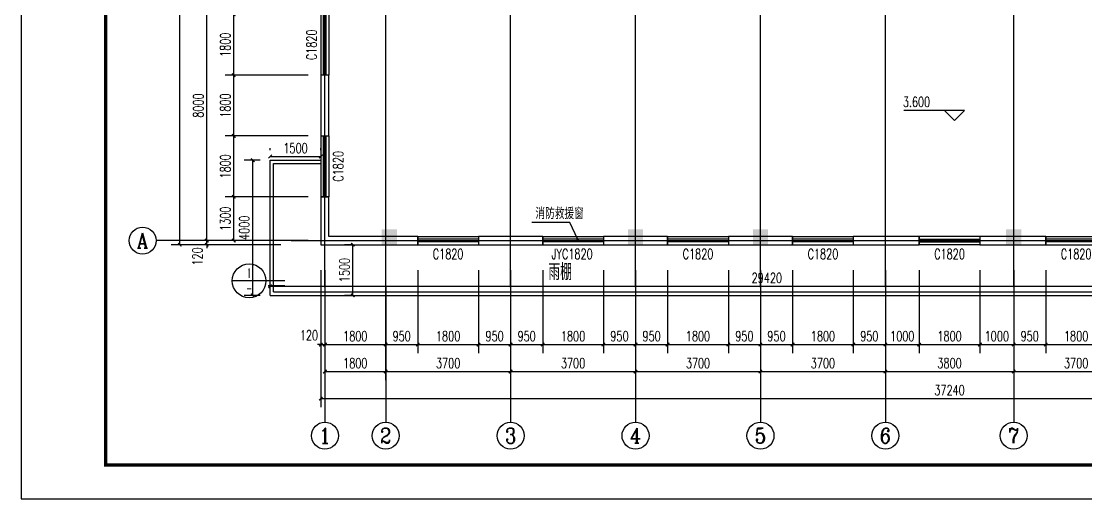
# Model space of a CAD drawing. Extents: x -522490 to 417652, y 450811 to 1108047.
# Drawn here: x 343352 to 374877, y 828296 to 842435 of the extents above; entities that cross this region are included whole.
import ezdxf
from ezdxf.enums import TextEntityAlignment as Align

# ---------------------------------------------------------------- set-up
doc = ezdxf.new("R2010")
doc.units = 0
doc.header["$LTSCALE"] = 1000
doc.header["$MEASUREMENT"] = 0
for name, color, linetype in [('AXIS', 3, 'Continuous'), ('AXIS_TEXT', 7, 'Continuous'), ('COLU_HATCH', 2, 'Continuous'), ('DIM_IDEN', 3, 'Continuous'), ('DIM_LEAD', 3, 'Continuous'), ('DOTE', 1, 'Continuous'), ('PUB_DIM', 3, 'Continuous'), ('PUB_TEXT', 7, 'Continuous'), ('PUB_TITLE', 4, 'Continuous'), ('WALL', 9, 'Continuous'), ('WINDOW', 4, 'Continuous'), ('WINDOW_TEXT', 7, 'Continuous')]:
    doc.layers.add(name, color=color, linetype=linetype)
doc.styles.add('_TCH_AXIS', font='COMPLEX', dxfattribs={"bigfont": 'GBCBIG'})
doc.styles.add('_TCH_DIM', font='SIMPLEX', dxfattribs={"bigfont": 'GBCBIG'})
doc.styles.add('_TCH_DIM_T3', font='SIMPLEX', dxfattribs={"width": 0.705882, "bigfont": 'GBCBIG'})
doc.styles.add('_TCH_LABEL', font='COMPLEX', dxfattribs={"bigfont": 'GBCBIG'})
doc.styles.add('_TCH_WINDOW', font='SIMPLEX', dxfattribs={"bigfont": 'GBCBIG'})
doc.styles.add('COMPLEX', font='COMPLEX')
doc.styles.get("Standard").update_dxf_attribs({"font": 'gbenor.shx', "bigfont": 'gbcbig.shx'})
doc.dimstyles.new('_TCH_ARCH&&100', dxfattribs={"dimtxt": 297.5, "dimasz": 100, "dimexe": 250, "dimexo": 300, "dimgap": 100, "dimtad": 1, "dimdec": 0, "dimzin": 0, "dimdsep": 46, "dimtxsty": '_TCH_DIM_T3', "dimblk": 'ARCHTICK', "dimcen": 0.09, "dimclrt": 7, "dimazin": 2, "dimtfac": 1, "dimtdec": 0, "dimtix": 1, "dimtmove": 2, "dimatfit": 3, "dimfxl": 0, "dimtolj": 1, "dimtzin": 0, "dimarcsym": 0})

# ---------------------------------------------------------------- blocks, each defined once
blk = doc.blocks.new('zhu11')
at = {"layer": 'COLU_HATCH'}
for points in [[(232151, 788918), (232151, 789368), (231701, 789368), (231701, 788918)], [(239446, 788918), (239446, 789368), (238996, 789368), (238996, 788918)], [(243146, 788918), (243146, 789368), (242696, 789368), (242696, 788918)], [(250646, 788918), (250646, 789368), (250196, 789368), (250196, 788918)]]:
    blk.add_hatch(color=256, dxfattribs=at).paths.add_polyline_path(points)
blk = doc.blocks.new('_ArchTick')
at = {"color": 0, "linetype": 'ByBlock', "const_width": 0.4}
blk.add_lwpolyline([(-0.5, -0.5), (0.5, 0.5)], dxfattribs=at)
blk = doc.blocks.new('*D120')
at = {"layer": 'Defpoints', "color": 0}
for p in [(350206, 838319), (350724, 838319), (350724, 834319)]:
    blk.add_point(p, dxfattribs=at)
at = {"layer": 'PUB_DIM', "color": 0, "lineweight": -2}
for p, q in [((350424, 838319), (349956, 838319)), ((350206, 834319), (350206, 838319)), ((350424, 834319), (349956, 834319))]:
    blk.add_line(p, q, dxfattribs=at)
at = {"layer": 'PUB_DIM', "color": 0, "lineweight": -2, "xscale": 100, "yscale": 100, "zscale": 100}
for p, rotation in [((350206, 838319), 90), ((350206, 834319), 270)]:
    blk.add_blockref('_ArchTick', p, dxfattribs=dict(at, rotation=rotation))
at = {"layer": 'PUB_DIM', "color": 7, "insert": (349957, 836319), "char_height": 297.5, "attachment_point": 5, "rotation": 90, "style": '_TCH_DIM_T3'}
blk.add_mtext('\\A1;4000', dxfattribs=at)
blk = doc.blocks.new('*D122')
at = {"layer": 'Defpoints', "color": 0}
for p in [(380144, 834588), (350724, 834319), (380144, 834319)]:
    blk.add_point(p, dxfattribs=at)
at = {"layer": 'PUB_DIM', "color": 0, "lineweight": -2}
for p, q in [((350724, 834619), (350724, 834838)), ((380144, 834619), (380144, 834838)), ((350724, 834588), (380144, 834588))]:
    blk.add_line(p, q, dxfattribs=at)
at = {"layer": 'PUB_DIM', "color": 0, "lineweight": -2, "xscale": 100, "yscale": 100, "zscale": 100, "rotation": 180}
blk.add_blockref('_ArchTick', (350724, 834588), dxfattribs=at)
at = {"layer": 'PUB_DIM', "color": 0, "lineweight": -2, "xscale": 100, "yscale": 100, "zscale": 100}
blk.add_blockref('_ArchTick', (380144, 834588), dxfattribs=at)
at = {"layer": 'PUB_DIM', "color": 7, "insert": (365434, 834836), "char_height": 297.5, "attachment_point": 5, "style": '_TCH_DIM_T3'}
blk.add_mtext('\\A1;29420', dxfattribs=at)
blk = doc.blocks.new('*D301')
at = {"layer": 'Defpoints', "color": 0}
for p in [(353174, 835819), (353445, 835819), (353445, 834319)]:
    blk.add_point(p, dxfattribs=at)
at = {"layer": 'PUB_DIM', "color": 0, "lineweight": -2}
for p, q in [((353145, 835819), (352924, 835819)), ((353174, 834319), (353174, 835819)), ((353145, 834319), (352924, 834319))]:
    blk.add_line(p, q, dxfattribs=at)
at = {"layer": 'PUB_DIM', "color": 0, "lineweight": -2, "xscale": 100, "yscale": 100, "zscale": 100}
for p, rotation in [((353174, 835819), 90), ((353174, 834319), 270)]:
    blk.add_blockref('_ArchTick', p, dxfattribs=dict(at, rotation=rotation))
at = {"layer": 'PUB_DIM', "color": 7, "insert": (352925, 835069), "char_height": 297.5, "attachment_point": 5, "rotation": 90, "style": '_TCH_DIM_T3'}
blk.add_mtext('\\A1;1500', dxfattribs=at)
blk = doc.blocks.new('*D302')
at = {"layer": 'Defpoints', "color": 0}
for p in [(350724, 838319), (352224, 838431), (352224, 838319)]:
    blk.add_point(p, dxfattribs=at)
at = {"layer": 'PUB_DIM', "color": 0, "lineweight": -2}
for p, q in [((350724, 838619), (350724, 838681)), ((352224, 838619), (352224, 838681)), ((350724, 838431), (352224, 838431))]:
    blk.add_line(p, q, dxfattribs=at)
at = {"layer": 'PUB_DIM', "color": 0, "lineweight": -2, "xscale": 100, "yscale": 100, "zscale": 100, "rotation": 180}
blk.add_blockref('_ArchTick', (350724, 838431), dxfattribs=at)
at = {"layer": 'PUB_DIM', "color": 0, "lineweight": -2, "xscale": 100, "yscale": 100, "zscale": 100}
blk.add_blockref('_ArchTick', (352224, 838431), dxfattribs=at)
at = {"layer": 'PUB_DIM', "color": 7, "insert": (351474, 838679), "char_height": 297.5, "attachment_point": 5, "style": '_TCH_DIM_T3'}
blk.add_mtext('\\A1;1500', dxfattribs=at)
blk = doc.blocks.new('*D543')
at = {"layer": 'AXIS', "color": 0, "lineweight": -2}
for p, q in [((351844, 837239), (349394, 837239)), ((349644, 835939), (349644, 837239)), ((351844, 835939), (349394, 835939))]:
    blk.add_line(p, q, dxfattribs=at)
at = {"layer": 'Defpoints', "color": 0}
for p in [(349644, 837239), (352144, 837239), (352144, 835939)]:
    blk.add_point(p, dxfattribs=at)
at = {"layer": 'AXIS', "color": 0, "lineweight": -2, "xscale": 100, "yscale": 100, "zscale": 100}
for p, rotation in [((349644, 837239), 90), ((349644, 835939), 270)]:
    blk.add_blockref('_ArchTick', p, dxfattribs=dict(at, rotation=rotation))
at = {"layer": 'AXIS', "color": 7, "insert": (349396, 836589), "char_height": 297.5, "attachment_point": 5, "rotation": 90, "style": '_TCH_DIM_T3'}
blk.add_mtext('\\A1;1300', dxfattribs=at)
blk = doc.blocks.new('*D544')
at = {"layer": 'AXIS', "color": 0, "lineweight": -2}
for p, q in [((351844, 839039), (349394, 839039)), ((349644, 837239), (349644, 839039)), ((351844, 837239), (349394, 837239))]:
    blk.add_line(p, q, dxfattribs=at)
at = {"layer": 'Defpoints', "color": 0}
for p in [(349644, 839039), (352144, 839039), (352144, 837239)]:
    blk.add_point(p, dxfattribs=at)
at = {"layer": 'AXIS', "color": 0, "lineweight": -2, "xscale": 100, "yscale": 100, "zscale": 100}
for p, rotation in [((349644, 839039), 90), ((349644, 837239), 270)]:
    blk.add_blockref('_ArchTick', p, dxfattribs=dict(at, rotation=rotation))
at = {"layer": 'AXIS', "color": 7, "insert": (349396, 838139), "char_height": 297.5, "attachment_point": 5, "rotation": 90, "style": '_TCH_DIM_T3'}
blk.add_mtext('\\A1;1800', dxfattribs=at)
blk = doc.blocks.new('*D545')
at = {"layer": 'AXIS', "color": 0, "lineweight": -2}
for p, q in [((351844, 840839), (349394, 840839)), ((349644, 839039), (349644, 840839)), ((351844, 839039), (349394, 839039))]:
    blk.add_line(p, q, dxfattribs=at)
at = {"layer": 'Defpoints', "color": 0}
for p in [(349644, 840839), (352144, 840839), (352144, 839039)]:
    blk.add_point(p, dxfattribs=at)
at = {"layer": 'AXIS', "color": 0, "lineweight": -2, "xscale": 100, "yscale": 100, "zscale": 100}
for p, rotation in [((349644, 840839), 90), ((349644, 839039), 270)]:
    blk.add_blockref('_ArchTick', p, dxfattribs=dict(at, rotation=rotation))
at = {"layer": 'AXIS', "color": 7, "insert": (349396, 839939), "char_height": 297.5, "attachment_point": 5, "rotation": 90, "style": '_TCH_DIM_T3'}
blk.add_mtext('\\A1;1800', dxfattribs=at)
blk = doc.blocks.new('*D546')
at = {"layer": 'AXIS', "color": 0, "lineweight": -2}
for p, q in [((351844, 842639), (349394, 842639)), ((349644, 840839), (349644, 842639)), ((351844, 840839), (349394, 840839))]:
    blk.add_line(p, q, dxfattribs=at)
at = {"layer": 'Defpoints', "color": 0}
for p in [(349644, 842639), (352144, 842639), (352144, 840839)]:
    blk.add_point(p, dxfattribs=at)
at = {"layer": 'AXIS', "color": 0, "lineweight": -2, "xscale": 100, "yscale": 100, "zscale": 100}
for p, rotation in [((349644, 842639), 90), ((349644, 840839), 270)]:
    blk.add_blockref('_ArchTick', p, dxfattribs=dict(at, rotation=rotation))
at = {"layer": 'AXIS', "color": 7, "insert": (349396, 841739), "char_height": 297.5, "attachment_point": 5, "rotation": 90, "style": '_TCH_DIM_T3'}
blk.add_mtext('\\A1;1800', dxfattribs=at)
blk = doc.blocks.new('*D559')
at = {"layer": 'AXIS', "color": 0, "lineweight": -2}
for p, q in [((348844, 835939), (348844, 836039)), ((351044, 835939), (348594, 835939)), ((351044, 835819), (348594, 835819)), ((348844, 835819), (348844, 835939)), ((348844, 835819), (348844, 835719))]:
    blk.add_line(p, q, dxfattribs=at)
at = {"layer": 'Defpoints', "color": 0}
for p in [(348844, 835939), (351344, 835939), (351344, 835819)]:
    blk.add_point(p, dxfattribs=at)
at = {"layer": 'AXIS', "color": 0, "lineweight": -2, "xscale": 100, "yscale": 100, "zscale": 100}
for p, rotation in [((348844, 835939), 270), ((348844, 835819), 90)]:
    blk.add_blockref('_ArchTick', p, dxfattribs=dict(at, rotation=rotation))
at = {"layer": 'AXIS', "color": 7, "insert": (348569, 835469), "char_height": 297.5, "attachment_point": 5, "rotation": 90, "style": '_TCH_DIM_T3'}
blk.add_mtext('\\A1;120', dxfattribs=at)
blk = doc.blocks.new('*D560')
at = {"layer": 'AXIS', "color": 0, "lineweight": -2}
for p, q in [((351044, 843939), (348594, 843939)), ((348844, 835939), (348844, 843939)), ((351044, 835939), (348594, 835939))]:
    blk.add_line(p, q, dxfattribs=at)
at = {"layer": 'Defpoints', "color": 0}
for p in [(348844, 843939), (351344, 843939), (351344, 835939)]:
    blk.add_point(p, dxfattribs=at)
at = {"layer": 'AXIS', "color": 0, "lineweight": -2, "xscale": 100, "yscale": 100, "zscale": 100}
for p, rotation in [((348844, 843939), 90), ((348844, 835939), 270)]:
    blk.add_blockref('_ArchTick', p, dxfattribs=dict(at, rotation=rotation))
at = {"layer": 'AXIS', "color": 7, "insert": (348596, 839939), "char_height": 297.5, "attachment_point": 5, "rotation": 90, "style": '_TCH_DIM_T3'}
blk.add_mtext('\\A1;8000', dxfattribs=at)
blk = doc.blocks.new('*D565')
at = {"layer": 'AXIS', "color": 0, "lineweight": -2}
for p, q in [((351044, 863059), (347794, 863059)), ((348044, 835819), (348044, 863059)), ((351044, 835819), (347794, 835819))]:
    blk.add_line(p, q, dxfattribs=at)
at = {"layer": 'Defpoints', "color": 0}
for p in [(348044, 863059), (351344, 863059), (351344, 835819)]:
    blk.add_point(p, dxfattribs=at)
at = {"layer": 'AXIS', "color": 0, "lineweight": -2, "xscale": 100, "yscale": 100, "zscale": 100}
for p, rotation in [((348044, 863059), 90), ((348044, 835819), 270)]:
    blk.add_blockref('_ArchTick', p, dxfattribs=dict(at, rotation=rotation))
at = {"layer": 'AXIS', "color": 7, "insert": (347796, 849439), "char_height": 297.5, "attachment_point": 5, "rotation": 90, "style": '_TCH_DIM_T3'}
blk.add_mtext('\\A1;27240', dxfattribs=at)
blk = doc.blocks.new('*D609')
at = {"layer": 'AXIS', "color": 0, "lineweight": -2}
for p, q in [((352224, 835061), (352224, 832611)), ((352344, 835061), (352344, 832611)), ((352224, 832861), (352124, 832861)), ((352224, 832861), (352344, 832861)), ((352344, 832861), (352444, 832861))]:
    blk.add_line(p, q, dxfattribs=at)
at = {"layer": 'Defpoints', "color": 0}
for p in [(352224, 835361), (352344, 835361), (352344, 832861)]:
    blk.add_point(p, dxfattribs=at)
at = {"layer": 'AXIS', "color": 0, "lineweight": -2, "xscale": 100, "yscale": 100, "zscale": 100}
blk.add_blockref('_ArchTick', (352224, 832861), dxfattribs=at)
at = {"layer": 'AXIS', "color": 0, "lineweight": -2, "xscale": 100, "yscale": 100, "zscale": 100, "rotation": 180}
blk.add_blockref('_ArchTick', (352344, 832861), dxfattribs=at)
at = {"layer": 'AXIS', "color": 7, "insert": (351874, 833136), "char_height": 297.5, "attachment_point": 5, "style": '_TCH_DIM_T3'}
blk.add_mtext('\\A1;120', dxfattribs=at)
blk = doc.blocks.new('*D610')
at = {"layer": 'AXIS', "color": 0, "lineweight": -2}
for p, q in [((352344, 835061), (352344, 832611)), ((354144, 835061), (354144, 832611)), ((352344, 832861), (354144, 832861))]:
    blk.add_line(p, q, dxfattribs=at)
at = {"layer": 'Defpoints', "color": 0}
for p in [(352344, 835361), (354144, 835361), (354144, 832861)]:
    blk.add_point(p, dxfattribs=at)
at = {"layer": 'AXIS', "color": 0, "lineweight": -2, "xscale": 100, "yscale": 100, "zscale": 100, "rotation": 180}
blk.add_blockref('_ArchTick', (352344, 832861), dxfattribs=at)
at = {"layer": 'AXIS', "color": 0, "lineweight": -2, "xscale": 100, "yscale": 100, "zscale": 100}
blk.add_blockref('_ArchTick', (354144, 832861), dxfattribs=at)
at = {"layer": 'AXIS', "color": 7, "insert": (353244, 833110), "char_height": 297.5, "attachment_point": 5, "style": '_TCH_DIM_T3'}
blk.add_mtext('\\A1;1800', dxfattribs=at)
blk = doc.blocks.new('*D611')
at = {"layer": 'AXIS', "color": 0, "lineweight": -2}
for p, q in [((354144, 835061), (354144, 832611)), ((355094, 835061), (355094, 832611)), ((354144, 832861), (355094, 832861))]:
    blk.add_line(p, q, dxfattribs=at)
at = {"layer": 'Defpoints', "color": 0}
for p in [(354144, 835361), (355094, 835361), (355094, 832861)]:
    blk.add_point(p, dxfattribs=at)
at = {"layer": 'AXIS', "color": 0, "lineweight": -2, "xscale": 100, "yscale": 100, "zscale": 100, "rotation": 180}
blk.add_blockref('_ArchTick', (354144, 832861), dxfattribs=at)
at = {"layer": 'AXIS', "color": 0, "lineweight": -2, "xscale": 100, "yscale": 100, "zscale": 100}
blk.add_blockref('_ArchTick', (355094, 832861), dxfattribs=at)
at = {"layer": 'AXIS', "color": 7, "insert": (354619, 833110), "char_height": 297.5, "attachment_point": 5, "style": '_TCH_DIM_T3'}
blk.add_mtext('\\A1;950', dxfattribs=at)
blk = doc.blocks.new('*D612')
at = {"layer": 'AXIS', "color": 0, "lineweight": -2}
for p, q in [((355094, 835061), (355094, 832611)), ((356894, 835061), (356894, 832611)), ((355094, 832861), (356894, 832861))]:
    blk.add_line(p, q, dxfattribs=at)
at = {"layer": 'Defpoints', "color": 0}
for p in [(355094, 835361), (356894, 835361), (356894, 832861)]:
    blk.add_point(p, dxfattribs=at)
at = {"layer": 'AXIS', "color": 0, "lineweight": -2, "xscale": 100, "yscale": 100, "zscale": 100, "rotation": 180}
blk.add_blockref('_ArchTick', (355094, 832861), dxfattribs=at)
at = {"layer": 'AXIS', "color": 0, "lineweight": -2, "xscale": 100, "yscale": 100, "zscale": 100}
blk.add_blockref('_ArchTick', (356894, 832861), dxfattribs=at)
at = {"layer": 'AXIS', "color": 7, "insert": (355994, 833110), "char_height": 297.5, "attachment_point": 5, "style": '_TCH_DIM_T3'}
blk.add_mtext('\\A1;1800', dxfattribs=at)
blk = doc.blocks.new('*D613')
at = {"layer": 'AXIS', "color": 0, "lineweight": -2}
for p, q in [((356894, 835061), (356894, 832611)), ((357844, 835061), (357844, 832611)), ((356894, 832861), (357844, 832861))]:
    blk.add_line(p, q, dxfattribs=at)
at = {"layer": 'Defpoints', "color": 0}
for p in [(356894, 835361), (357844, 835361), (357844, 832861)]:
    blk.add_point(p, dxfattribs=at)
at = {"layer": 'AXIS', "color": 0, "lineweight": -2, "xscale": 100, "yscale": 100, "zscale": 100, "rotation": 180}
blk.add_blockref('_ArchTick', (356894, 832861), dxfattribs=at)
at = {"layer": 'AXIS', "color": 0, "lineweight": -2, "xscale": 100, "yscale": 100, "zscale": 100}
blk.add_blockref('_ArchTick', (357844, 832861), dxfattribs=at)
at = {"layer": 'AXIS', "color": 7, "insert": (357369, 833110), "char_height": 297.5, "attachment_point": 5, "style": '_TCH_DIM_T3'}
blk.add_mtext('\\A1;950', dxfattribs=at)
blk = doc.blocks.new('*D614')
at = {"layer": 'AXIS', "color": 0, "lineweight": -2}
for p, q in [((357844, 835061), (357844, 832611)), ((358794, 835061), (358794, 832611)), ((357844, 832861), (358794, 832861))]:
    blk.add_line(p, q, dxfattribs=at)
at = {"layer": 'Defpoints', "color": 0}
for p in [(357844, 835361), (358794, 835361), (358794, 832861)]:
    blk.add_point(p, dxfattribs=at)
at = {"layer": 'AXIS', "color": 0, "lineweight": -2, "xscale": 100, "yscale": 100, "zscale": 100, "rotation": 180}
blk.add_blockref('_ArchTick', (357844, 832861), dxfattribs=at)
at = {"layer": 'AXIS', "color": 0, "lineweight": -2, "xscale": 100, "yscale": 100, "zscale": 100}
blk.add_blockref('_ArchTick', (358794, 832861), dxfattribs=at)
at = {"layer": 'AXIS', "color": 7, "insert": (358319, 833110), "char_height": 297.5, "attachment_point": 5, "style": '_TCH_DIM_T3'}
blk.add_mtext('\\A1;950', dxfattribs=at)
blk = doc.blocks.new('*D615')
at = {"layer": 'AXIS', "color": 0, "lineweight": -2}
for p, q in [((358794, 835061), (358794, 832611)), ((360594, 835061), (360594, 832611)), ((358794, 832861), (360594, 832861))]:
    blk.add_line(p, q, dxfattribs=at)
at = {"layer": 'Defpoints', "color": 0}
for p in [(358794, 835361), (360594, 835361), (360594, 832861)]:
    blk.add_point(p, dxfattribs=at)
at = {"layer": 'AXIS', "color": 0, "lineweight": -2, "xscale": 100, "yscale": 100, "zscale": 100, "rotation": 180}
blk.add_blockref('_ArchTick', (358794, 832861), dxfattribs=at)
at = {"layer": 'AXIS', "color": 0, "lineweight": -2, "xscale": 100, "yscale": 100, "zscale": 100}
blk.add_blockref('_ArchTick', (360594, 832861), dxfattribs=at)
at = {"layer": 'AXIS', "color": 7, "insert": (359694, 833110), "char_height": 297.5, "attachment_point": 5, "style": '_TCH_DIM_T3'}
blk.add_mtext('\\A1;1800', dxfattribs=at)
blk = doc.blocks.new('*D616')
at = {"layer": 'AXIS', "color": 0, "lineweight": -2}
for p, q in [((360594, 835061), (360594, 832611)), ((361544, 835061), (361544, 832611)), ((360594, 832861), (361544, 832861))]:
    blk.add_line(p, q, dxfattribs=at)
at = {"layer": 'Defpoints', "color": 0}
for p in [(360594, 835361), (361544, 835361), (361544, 832861)]:
    blk.add_point(p, dxfattribs=at)
at = {"layer": 'AXIS', "color": 0, "lineweight": -2, "xscale": 100, "yscale": 100, "zscale": 100, "rotation": 180}
blk.add_blockref('_ArchTick', (360594, 832861), dxfattribs=at)
at = {"layer": 'AXIS', "color": 0, "lineweight": -2, "xscale": 100, "yscale": 100, "zscale": 100}
blk.add_blockref('_ArchTick', (361544, 832861), dxfattribs=at)
at = {"layer": 'AXIS', "color": 7, "insert": (361069, 833110), "char_height": 297.5, "attachment_point": 5, "style": '_TCH_DIM_T3'}
blk.add_mtext('\\A1;950', dxfattribs=at)
blk = doc.blocks.new('*D617')
at = {"layer": 'AXIS', "color": 0, "lineweight": -2}
for p, q in [((361544, 835061), (361544, 832611)), ((362494, 835061), (362494, 832611)), ((361544, 832861), (362494, 832861))]:
    blk.add_line(p, q, dxfattribs=at)
at = {"layer": 'Defpoints', "color": 0}
for p in [(361544, 835361), (362494, 835361), (362494, 832861)]:
    blk.add_point(p, dxfattribs=at)
at = {"layer": 'AXIS', "color": 0, "lineweight": -2, "xscale": 100, "yscale": 100, "zscale": 100, "rotation": 180}
blk.add_blockref('_ArchTick', (361544, 832861), dxfattribs=at)
at = {"layer": 'AXIS', "color": 0, "lineweight": -2, "xscale": 100, "yscale": 100, "zscale": 100}
blk.add_blockref('_ArchTick', (362494, 832861), dxfattribs=at)
at = {"layer": 'AXIS', "color": 7, "insert": (362019, 833110), "char_height": 297.5, "attachment_point": 5, "style": '_TCH_DIM_T3'}
blk.add_mtext('\\A1;950', dxfattribs=at)
blk = doc.blocks.new('*D618')
at = {"layer": 'AXIS', "color": 0, "lineweight": -2}
for p, q in [((362494, 835061), (362494, 832611)), ((364294, 835061), (364294, 832611)), ((362494, 832861), (364294, 832861))]:
    blk.add_line(p, q, dxfattribs=at)
at = {"layer": 'Defpoints', "color": 0}
for p in [(362494, 835361), (364294, 835361), (364294, 832861)]:
    blk.add_point(p, dxfattribs=at)
at = {"layer": 'AXIS', "color": 0, "lineweight": -2, "xscale": 100, "yscale": 100, "zscale": 100, "rotation": 180}
blk.add_blockref('_ArchTick', (362494, 832861), dxfattribs=at)
at = {"layer": 'AXIS', "color": 0, "lineweight": -2, "xscale": 100, "yscale": 100, "zscale": 100}
blk.add_blockref('_ArchTick', (364294, 832861), dxfattribs=at)
at = {"layer": 'AXIS', "color": 7, "insert": (363394, 833110), "char_height": 297.5, "attachment_point": 5, "style": '_TCH_DIM_T3'}
blk.add_mtext('\\A1;1800', dxfattribs=at)
blk = doc.blocks.new('*D619')
at = {"layer": 'AXIS', "color": 0, "lineweight": -2}
for p, q in [((364294, 835061), (364294, 832611)), ((365244, 835061), (365244, 832611)), ((364294, 832861), (365244, 832861))]:
    blk.add_line(p, q, dxfattribs=at)
at = {"layer": 'Defpoints', "color": 0}
for p in [(364294, 835361), (365244, 835361), (365244, 832861)]:
    blk.add_point(p, dxfattribs=at)
at = {"layer": 'AXIS', "color": 0, "lineweight": -2, "xscale": 100, "yscale": 100, "zscale": 100, "rotation": 180}
blk.add_blockref('_ArchTick', (364294, 832861), dxfattribs=at)
at = {"layer": 'AXIS', "color": 0, "lineweight": -2, "xscale": 100, "yscale": 100, "zscale": 100}
blk.add_blockref('_ArchTick', (365244, 832861), dxfattribs=at)
at = {"layer": 'AXIS', "color": 7, "insert": (364769, 833110), "char_height": 297.5, "attachment_point": 5, "style": '_TCH_DIM_T3'}
blk.add_mtext('\\A1;950', dxfattribs=at)
blk = doc.blocks.new('*D620')
at = {"layer": 'AXIS', "color": 0, "lineweight": -2}
for p, q in [((365244, 835061), (365244, 832611)), ((366194, 835061), (366194, 832611)), ((365244, 832861), (366194, 832861))]:
    blk.add_line(p, q, dxfattribs=at)
at = {"layer": 'Defpoints', "color": 0}
for p in [(365244, 835361), (366194, 835361), (366194, 832861)]:
    blk.add_point(p, dxfattribs=at)
at = {"layer": 'AXIS', "color": 0, "lineweight": -2, "xscale": 100, "yscale": 100, "zscale": 100, "rotation": 180}
blk.add_blockref('_ArchTick', (365244, 832861), dxfattribs=at)
at = {"layer": 'AXIS', "color": 0, "lineweight": -2, "xscale": 100, "yscale": 100, "zscale": 100}
blk.add_blockref('_ArchTick', (366194, 832861), dxfattribs=at)
at = {"layer": 'AXIS', "color": 7, "insert": (365719, 833110), "char_height": 297.5, "attachment_point": 5, "style": '_TCH_DIM_T3'}
blk.add_mtext('\\A1;950', dxfattribs=at)
blk = doc.blocks.new('*D621')
at = {"layer": 'AXIS', "color": 0, "lineweight": -2}
for p, q in [((366194, 835061), (366194, 832611)), ((367994, 835061), (367994, 832611)), ((366194, 832861), (367994, 832861))]:
    blk.add_line(p, q, dxfattribs=at)
at = {"layer": 'Defpoints', "color": 0}
for p in [(366194, 835361), (367994, 835361), (367994, 832861)]:
    blk.add_point(p, dxfattribs=at)
at = {"layer": 'AXIS', "color": 0, "lineweight": -2, "xscale": 100, "yscale": 100, "zscale": 100, "rotation": 180}
blk.add_blockref('_ArchTick', (366194, 832861), dxfattribs=at)
at = {"layer": 'AXIS', "color": 0, "lineweight": -2, "xscale": 100, "yscale": 100, "zscale": 100}
blk.add_blockref('_ArchTick', (367994, 832861), dxfattribs=at)
at = {"layer": 'AXIS', "color": 7, "insert": (367094, 833110), "char_height": 297.5, "attachment_point": 5, "style": '_TCH_DIM_T3'}
blk.add_mtext('\\A1;1800', dxfattribs=at)
blk = doc.blocks.new('*D622')
at = {"layer": 'AXIS', "color": 0, "lineweight": -2}
for p, q in [((367994, 835061), (367994, 832611)), ((368944, 835061), (368944, 832611)), ((367994, 832861), (368944, 832861))]:
    blk.add_line(p, q, dxfattribs=at)
at = {"layer": 'Defpoints', "color": 0}
for p in [(367994, 835361), (368944, 835361), (368944, 832861)]:
    blk.add_point(p, dxfattribs=at)
at = {"layer": 'AXIS', "color": 0, "lineweight": -2, "xscale": 100, "yscale": 100, "zscale": 100, "rotation": 180}
blk.add_blockref('_ArchTick', (367994, 832861), dxfattribs=at)
at = {"layer": 'AXIS', "color": 0, "lineweight": -2, "xscale": 100, "yscale": 100, "zscale": 100}
blk.add_blockref('_ArchTick', (368944, 832861), dxfattribs=at)
at = {"layer": 'AXIS', "color": 7, "insert": (368469, 833110), "char_height": 297.5, "attachment_point": 5, "style": '_TCH_DIM_T3'}
blk.add_mtext('\\A1;950', dxfattribs=at)
blk = doc.blocks.new('*D623')
at = {"layer": 'AXIS', "color": 0, "lineweight": -2}
for p, q in [((368944, 835061), (368944, 832611)), ((369944, 835061), (369944, 832611)), ((368944, 832861), (369944, 832861))]:
    blk.add_line(p, q, dxfattribs=at)
at = {"layer": 'Defpoints', "color": 0}
for p in [(368944, 835361), (369944, 835361), (369944, 832861)]:
    blk.add_point(p, dxfattribs=at)
at = {"layer": 'AXIS', "color": 0, "lineweight": -2, "xscale": 100, "yscale": 100, "zscale": 100, "rotation": 180}
blk.add_blockref('_ArchTick', (368944, 832861), dxfattribs=at)
at = {"layer": 'AXIS', "color": 0, "lineweight": -2, "xscale": 100, "yscale": 100, "zscale": 100}
blk.add_blockref('_ArchTick', (369944, 832861), dxfattribs=at)
at = {"layer": 'AXIS', "color": 7, "insert": (369444, 833110), "char_height": 297.5, "attachment_point": 5, "style": '_TCH_DIM_T3'}
blk.add_mtext('\\A1;1000', dxfattribs=at)
blk = doc.blocks.new('*D624')
at = {"layer": 'AXIS', "color": 0, "lineweight": -2}
for p, q in [((369944, 835061), (369944, 832611)), ((371744, 835061), (371744, 832611)), ((369944, 832861), (371744, 832861))]:
    blk.add_line(p, q, dxfattribs=at)
at = {"layer": 'Defpoints', "color": 0}
for p in [(369944, 835361), (371744, 835361), (371744, 832861)]:
    blk.add_point(p, dxfattribs=at)
at = {"layer": 'AXIS', "color": 0, "lineweight": -2, "xscale": 100, "yscale": 100, "zscale": 100, "rotation": 180}
blk.add_blockref('_ArchTick', (369944, 832861), dxfattribs=at)
at = {"layer": 'AXIS', "color": 0, "lineweight": -2, "xscale": 100, "yscale": 100, "zscale": 100}
blk.add_blockref('_ArchTick', (371744, 832861), dxfattribs=at)
at = {"layer": 'AXIS', "color": 7, "insert": (370844, 833110), "char_height": 297.5, "attachment_point": 5, "style": '_TCH_DIM_T3'}
blk.add_mtext('\\A1;1800', dxfattribs=at)
blk = doc.blocks.new('*D625')
at = {"layer": 'AXIS', "color": 0, "lineweight": -2}
for p, q in [((371744, 835061), (371744, 832611)), ((372744, 835061), (372744, 832611)), ((371744, 832861), (372744, 832861))]:
    blk.add_line(p, q, dxfattribs=at)
at = {"layer": 'Defpoints', "color": 0}
for p in [(371744, 835361), (372744, 835361), (372744, 832861)]:
    blk.add_point(p, dxfattribs=at)
at = {"layer": 'AXIS', "color": 0, "lineweight": -2, "xscale": 100, "yscale": 100, "zscale": 100, "rotation": 180}
blk.add_blockref('_ArchTick', (371744, 832861), dxfattribs=at)
at = {"layer": 'AXIS', "color": 0, "lineweight": -2, "xscale": 100, "yscale": 100, "zscale": 100}
blk.add_blockref('_ArchTick', (372744, 832861), dxfattribs=at)
at = {"layer": 'AXIS', "color": 7, "insert": (372244, 833110), "char_height": 297.5, "attachment_point": 5, "style": '_TCH_DIM_T3'}
blk.add_mtext('\\A1;1000', dxfattribs=at)
blk = doc.blocks.new('*D626')
at = {"layer": 'AXIS', "color": 0, "lineweight": -2}
for p, q in [((372744, 835061), (372744, 832611)), ((373694, 835061), (373694, 832611)), ((372744, 832861), (373694, 832861))]:
    blk.add_line(p, q, dxfattribs=at)
at = {"layer": 'Defpoints', "color": 0}
for p in [(372744, 835361), (373694, 835361), (373694, 832861)]:
    blk.add_point(p, dxfattribs=at)
at = {"layer": 'AXIS', "color": 0, "lineweight": -2, "xscale": 100, "yscale": 100, "zscale": 100, "rotation": 180}
blk.add_blockref('_ArchTick', (372744, 832861), dxfattribs=at)
at = {"layer": 'AXIS', "color": 0, "lineweight": -2, "xscale": 100, "yscale": 100, "zscale": 100}
blk.add_blockref('_ArchTick', (373694, 832861), dxfattribs=at)
at = {"layer": 'AXIS', "color": 7, "insert": (373219, 833110), "char_height": 297.5, "attachment_point": 5, "style": '_TCH_DIM_T3'}
blk.add_mtext('\\A1;950', dxfattribs=at)
blk = doc.blocks.new('*D627')
at = {"layer": 'AXIS', "color": 0, "lineweight": -2}
for p, q in [((373694, 835061), (373694, 832611)), ((375494, 835061), (375494, 832611)), ((373694, 832861), (375494, 832861))]:
    blk.add_line(p, q, dxfattribs=at)
at = {"layer": 'Defpoints', "color": 0}
for p in [(373694, 835361), (375494, 835361), (375494, 832861)]:
    blk.add_point(p, dxfattribs=at)
at = {"layer": 'AXIS', "color": 0, "lineweight": -2, "xscale": 100, "yscale": 100, "zscale": 100, "rotation": 180}
blk.add_blockref('_ArchTick', (373694, 832861), dxfattribs=at)
at = {"layer": 'AXIS', "color": 0, "lineweight": -2, "xscale": 100, "yscale": 100, "zscale": 100}
blk.add_blockref('_ArchTick', (375494, 832861), dxfattribs=at)
at = {"layer": 'AXIS', "color": 7, "insert": (374594, 833110), "char_height": 297.5, "attachment_point": 5, "style": '_TCH_DIM_T3'}
blk.add_mtext('\\A1;1800', dxfattribs=at)
blk = doc.blocks.new('*D637')
at = {"layer": 'AXIS', "color": 0, "lineweight": -2}
for p, q in [((352344, 834261), (352344, 831811)), ((354144, 834261), (354144, 831811)), ((352344, 832061), (354144, 832061))]:
    blk.add_line(p, q, dxfattribs=at)
at = {"layer": 'Defpoints', "color": 0}
for p in [(352344, 834561), (354144, 834561), (354144, 832061)]:
    blk.add_point(p, dxfattribs=at)
at = {"layer": 'AXIS', "color": 0, "lineweight": -2, "xscale": 100, "yscale": 100, "zscale": 100, "rotation": 180}
blk.add_blockref('_ArchTick', (352344, 832061), dxfattribs=at)
at = {"layer": 'AXIS', "color": 0, "lineweight": -2, "xscale": 100, "yscale": 100, "zscale": 100}
blk.add_blockref('_ArchTick', (354144, 832061), dxfattribs=at)
at = {"layer": 'AXIS', "color": 7, "insert": (353244, 832310), "char_height": 297.5, "attachment_point": 5, "style": '_TCH_DIM_T3'}
blk.add_mtext('\\A1;1800', dxfattribs=at)
blk = doc.blocks.new('*D638')
at = {"layer": 'AXIS', "color": 0, "lineweight": -2}
for p, q in [((354144, 834261), (354144, 831811)), ((357844, 834261), (357844, 831811)), ((354144, 832061), (357844, 832061))]:
    blk.add_line(p, q, dxfattribs=at)
at = {"layer": 'Defpoints', "color": 0}
for p in [(354144, 834561), (357844, 834561), (357844, 832061)]:
    blk.add_point(p, dxfattribs=at)
at = {"layer": 'AXIS', "color": 0, "lineweight": -2, "xscale": 100, "yscale": 100, "zscale": 100, "rotation": 180}
blk.add_blockref('_ArchTick', (354144, 832061), dxfattribs=at)
at = {"layer": 'AXIS', "color": 0, "lineweight": -2, "xscale": 100, "yscale": 100, "zscale": 100}
blk.add_blockref('_ArchTick', (357844, 832061), dxfattribs=at)
at = {"layer": 'AXIS', "color": 7, "insert": (355994, 832310), "char_height": 297.5, "attachment_point": 5, "style": '_TCH_DIM_T3'}
blk.add_mtext('\\A1;3700', dxfattribs=at)
blk = doc.blocks.new('*D639')
at = {"layer": 'AXIS', "color": 0, "lineweight": -2}
for p, q in [((357844, 834261), (357844, 831811)), ((361544, 834261), (361544, 831811)), ((357844, 832061), (361544, 832061))]:
    blk.add_line(p, q, dxfattribs=at)
at = {"layer": 'Defpoints', "color": 0}
for p in [(357844, 834561), (361544, 834561), (361544, 832061)]:
    blk.add_point(p, dxfattribs=at)
at = {"layer": 'AXIS', "color": 0, "lineweight": -2, "xscale": 100, "yscale": 100, "zscale": 100, "rotation": 180}
blk.add_blockref('_ArchTick', (357844, 832061), dxfattribs=at)
at = {"layer": 'AXIS', "color": 0, "lineweight": -2, "xscale": 100, "yscale": 100, "zscale": 100}
blk.add_blockref('_ArchTick', (361544, 832061), dxfattribs=at)
at = {"layer": 'AXIS', "color": 7, "insert": (359694, 832310), "char_height": 297.5, "attachment_point": 5, "style": '_TCH_DIM_T3'}
blk.add_mtext('\\A1;3700', dxfattribs=at)
blk = doc.blocks.new('*D640')
at = {"layer": 'AXIS', "color": 0, "lineweight": -2}
for p, q in [((361544, 834261), (361544, 831811)), ((365244, 834261), (365244, 831811)), ((361544, 832061), (365244, 832061))]:
    blk.add_line(p, q, dxfattribs=at)
at = {"layer": 'Defpoints', "color": 0}
for p in [(361544, 834561), (365244, 834561), (365244, 832061)]:
    blk.add_point(p, dxfattribs=at)
at = {"layer": 'AXIS', "color": 0, "lineweight": -2, "xscale": 100, "yscale": 100, "zscale": 100, "rotation": 180}
blk.add_blockref('_ArchTick', (361544, 832061), dxfattribs=at)
at = {"layer": 'AXIS', "color": 0, "lineweight": -2, "xscale": 100, "yscale": 100, "zscale": 100}
blk.add_blockref('_ArchTick', (365244, 832061), dxfattribs=at)
at = {"layer": 'AXIS', "color": 7, "insert": (363394, 832310), "char_height": 297.5, "attachment_point": 5, "style": '_TCH_DIM_T3'}
blk.add_mtext('\\A1;3700', dxfattribs=at)
blk = doc.blocks.new('*D641')
at = {"layer": 'AXIS', "color": 0, "lineweight": -2}
for p, q in [((365244, 834261), (365244, 831811)), ((368944, 834261), (368944, 831811)), ((365244, 832061), (368944, 832061))]:
    blk.add_line(p, q, dxfattribs=at)
at = {"layer": 'Defpoints', "color": 0}
for p in [(365244, 834561), (368944, 834561), (368944, 832061)]:
    blk.add_point(p, dxfattribs=at)
at = {"layer": 'AXIS', "color": 0, "lineweight": -2, "xscale": 100, "yscale": 100, "zscale": 100, "rotation": 180}
blk.add_blockref('_ArchTick', (365244, 832061), dxfattribs=at)
at = {"layer": 'AXIS', "color": 0, "lineweight": -2, "xscale": 100, "yscale": 100, "zscale": 100}
blk.add_blockref('_ArchTick', (368944, 832061), dxfattribs=at)
at = {"layer": 'AXIS', "color": 7, "insert": (367094, 832310), "char_height": 297.5, "attachment_point": 5, "style": '_TCH_DIM_T3'}
blk.add_mtext('\\A1;3700', dxfattribs=at)
blk = doc.blocks.new('*D642')
at = {"layer": 'AXIS', "color": 0, "lineweight": -2}
for p, q in [((368944, 834261), (368944, 831811)), ((372744, 834261), (372744, 831811)), ((368944, 832061), (372744, 832061))]:
    blk.add_line(p, q, dxfattribs=at)
at = {"layer": 'Defpoints', "color": 0}
for p in [(368944, 834561), (372744, 834561), (372744, 832061)]:
    blk.add_point(p, dxfattribs=at)
at = {"layer": 'AXIS', "color": 0, "lineweight": -2, "xscale": 100, "yscale": 100, "zscale": 100, "rotation": 180}
blk.add_blockref('_ArchTick', (368944, 832061), dxfattribs=at)
at = {"layer": 'AXIS', "color": 0, "lineweight": -2, "xscale": 100, "yscale": 100, "zscale": 100}
blk.add_blockref('_ArchTick', (372744, 832061), dxfattribs=at)
at = {"layer": 'AXIS', "color": 7, "insert": (370844, 832310), "char_height": 297.5, "attachment_point": 5, "style": '_TCH_DIM_T3'}
blk.add_mtext('\\A1;3800', dxfattribs=at)
blk = doc.blocks.new('*D643')
at = {"layer": 'AXIS', "color": 0, "lineweight": -2}
for p, q in [((372744, 834261), (372744, 831811)), ((376444, 834261), (376444, 831811)), ((372744, 832061), (376444, 832061))]:
    blk.add_line(p, q, dxfattribs=at)
at = {"layer": 'Defpoints', "color": 0}
for p in [(372744, 834561), (376444, 834561), (376444, 832061)]:
    blk.add_point(p, dxfattribs=at)
at = {"layer": 'AXIS', "color": 0, "lineweight": -2, "xscale": 100, "yscale": 100, "zscale": 100, "rotation": 180}
blk.add_blockref('_ArchTick', (372744, 832061), dxfattribs=at)
at = {"layer": 'AXIS', "color": 0, "lineweight": -2, "xscale": 100, "yscale": 100, "zscale": 100}
blk.add_blockref('_ArchTick', (376444, 832061), dxfattribs=at)
at = {"layer": 'AXIS', "color": 7, "insert": (374594, 832310), "char_height": 297.5, "attachment_point": 5, "style": '_TCH_DIM_T3'}
blk.add_mtext('\\A1;3700', dxfattribs=at)
blk = doc.blocks.new('*D649')
at = {"layer": 'AXIS', "color": 0, "lineweight": -2}
for p, q in [((352224, 834261), (352224, 831011)), ((389464, 834261), (389464, 831011)), ((352224, 831261), (389464, 831261))]:
    blk.add_line(p, q, dxfattribs=at)
at = {"layer": 'Defpoints', "color": 0}
for p in [(352224, 834561), (389464, 834561), (389464, 831261)]:
    blk.add_point(p, dxfattribs=at)
at = {"layer": 'AXIS', "color": 0, "lineweight": -2, "xscale": 100, "yscale": 100, "zscale": 100, "rotation": 180}
blk.add_blockref('_ArchTick', (352224, 831261), dxfattribs=at)
at = {"layer": 'AXIS', "color": 0, "lineweight": -2, "xscale": 100, "yscale": 100, "zscale": 100}
blk.add_blockref('_ArchTick', (389464, 831261), dxfattribs=at)
at = {"layer": 'AXIS', "color": 7, "insert": (370844, 831510), "char_height": 297.5, "attachment_point": 5, "style": '_TCH_DIM_T3'}
blk.add_mtext('\\A1;37240', dxfattribs=at)
blk = doc.blocks.new('$TCHSYS$WIN2D')
for p, q in [((-0.5, 0.5), (0.5, 0.5)), ((-0.5, 0.5), (-0.5, -0.5)), ((0.5, 0.5), (0.5, -0.5)), ((0.5, 0.167), (-0.5, 0.167)), ((0.5, -0.167), (-0.5, -0.167)), ((-0.5, -0.5), (0.5, -0.5))]:
    blk.add_line(p, q)
blk = doc.blocks.new('_AXISO')
blk.add_circle((0, 0), 0.5)
at = {"layer": 'AXIS_TEXT', "style": 'COMPLEX', "width": 1.041667}
blk.add_attdef('A', text='', height=0.56, dxfattribs=at).set_placement((-0.25, -0.28), (0.25, -0.28), align=Align.FIT)

msp = doc.modelspace()

# ---------------------------------------------------------------- linework, layer by layer
for p, q in [((350724.3, 834319), (350724.3, 838319)), ((350724.3, 838319), (352224.3, 838319)), ((350824.3, 834419), (350824.3, 838219)), ((350824.3, 838219), (352224.3, 838219)), ((350724.3, 834319), (380244.3, 834319)), ((350824.3, 834419), (380144.3, 834419))]:
    msp.add_line(p, q)
at = {"layer": 'AXIS'}
for p, q in [((371290.4, 839794.6), (369490.4, 839794.6)), ((370990.4, 839494.6), (370690.4, 839794.6)), ((370990.4, 839494.6), (371290.4, 839794.6)), ((351344.3, 835939), (347344.3, 835939)), ((352344.3, 834561.5), (352344.3, 830561.5)), ((354144.3, 834561.5), (354144.3, 830561.5)), ((357844.3, 834561.5), (357844.3, 830561.5)), ((361544.3, 834561.5), (361544.3, 830561.5)), ((365244.3, 834561.5), (365244.3, 830561.5)), ((368944.3, 834561.5), (368944.3, 830561.5)), ((372744.3, 834561.5), (372744.3, 830561.5))]:
    msp.add_line(p, q, dxfattribs=at)
at = {"layer": 'DIM_IDEN'}
for p in [(350599.7, 834749.3), (349599.7, 834749.3), (351162.4, 834749.3)]:
    msp.add_line(p, (349599.7, 834749.3), dxfattribs=at)
at = {"layer": 'DIM_IDEN', "const_width": 50}
msp.add_lwpolyline([(351162.4, 834599.3), (350662.4, 834599.3)], dxfattribs=at)
at = {"layer": 'DIM_IDEN'}
msp.add_circle((350099.7, 834749.3), 500, dxfattribs=at)
at = {"layer": 'DIM_LEAD'}
for p, q in [((359599.8, 836472.4), (358472.3, 836472.4)), ((359832.5, 835971.4), (359599.8, 836472.4))]:
    msp.add_line(p, q, dxfattribs=at)
at = {"layer": 'DIM_LEAD', "const_width": 40}
msp.add_lwpolyline([(359840.9, 835953.3, 1), (359824.1, 835989.5, 1)], format="xyb", close=True, dxfattribs=at)
at = {"layer": 'DOTE'}
for p, q in [((352344.3, 834561.5), (352344.3, 863939)), ((354144.3, 834561.5), (354144.3, 863939)), ((357844.3, 834561.5), (357844.3, 863939)), ((361544.3, 834561.5), (361544.3, 863939)), ((365244.3, 834561.5), (365244.3, 863939)), ((368944.3, 834561.5), (368944.3, 863939)), ((372744.3, 834561.5), (372744.3, 863939)), ((351344.3, 835939), (390100.6, 835939))]:
    msp.add_line(p, q, dxfattribs=at)
at = {"layer": 'PUB_TITLE'}
msp.add_lwpolyline([(343352.5, 828295.9), (402752.5, 828295.9), (402752.5, 870295.9), (343352.5, 870295.9)], close=True, dxfattribs=at)
at = {"layer": 'PUB_TITLE', "const_width": 100}
msp.add_lwpolyline([(345852.5, 829295.9), (401752.5, 829295.9), (401752.5, 869295.9), (345852.5, 869295.9)], close=True, dxfattribs=at)
at = {"layer": 'WALL', "color": 5}
for p, q in [((352224.3, 840839), (352224.3, 839039)), ((352464.3, 840839), (352224.3, 840839)), ((352464.3, 839039), (352464.3, 840839)), ((352224.3, 839039), (352464.3, 839039)), ((352464.3, 837239), (352224.3, 837239)), ((352224.3, 837239), (352224.3, 835819)), ((352464.3, 836059), (352464.3, 837239)), ((355094.3, 836059), (352464.3, 836059)), ((355094.3, 835819), (355094.3, 836059)), ((358794.3, 836059), (356894.3, 836059)), ((356894.3, 836059), (356894.3, 835819)), ((358794.3, 835819), (358794.3, 836059)), ((362494.3, 836059), (360594.3, 836059)), ((360594.3, 836059), (360594.3, 835819)), ((362494.3, 835819), (362494.3, 836059)), ((366194.3, 836059), (364294.3, 836059)), ((364294.3, 836059), (364294.3, 835819)), ((366194.3, 835819), (366194.3, 836059)), ((369944.3, 836059), (367994.3, 836059)), ((367994.3, 836059), (367994.3, 835819)), ((369944.3, 835819), (369944.3, 836059)), ((373694.3, 836059), (371744.3, 836059)), ((371744.3, 836059), (371744.3, 835819)), ((373694.3, 835819), (373694.3, 836059)), ((352224.3, 835819), (355094.3, 835819)), ((356894.3, 835819), (358794.3, 835819)), ((360594.3, 835819), (362494.3, 835819)), ((364294.3, 835819), (366194.3, 835819)), ((367994.3, 835819), (369944.3, 835819)), ((371744.3, 835819), (373694.3, 835819))]:
    msp.add_line(p, q, dxfattribs=at)

# ---------------------------------------------------------------- block references
msp.add_blockref('zhu11', (122323.8, 46901))
at = {"layer": 'AXIS'}
ref = msp.add_blockref('_AXISO', (346944.3, 835939), dxfattribs=dict(at, xscale=800, yscale=800, zscale=800))
ref.add_attrib('A', 'A', dxfattribs={"layer": 'AXIS_TEXT', "height": 452, "style": '_TCH_AXIS', "width": 0.853333}).set_placement((346779, 835713), (347109.7, 835713), align=Align.FIT)
ref = msp.add_blockref('_AXISO', (352344.3, 830161.5), dxfattribs=dict(at, xscale=800, yscale=800, zscale=800))
ref.add_attrib('A', '1', dxfattribs={"layer": 'AXIS_TEXT', "height": 451.1, "style": '_TCH_AXIS', "width": 1.716475}).set_placement((352178.4, 829935.9), (352510.3, 829935.9), align=Align.FIT)
ref = msp.add_blockref('_AXISO', (354144.3, 830161.5), dxfattribs=dict(at, xscale=800, yscale=800, zscale=800))
ref.add_attrib('A', '2', dxfattribs={"layer": 'AXIS_TEXT', "height": 450.2, "style": '_TCH_AXIS', "width": 1.109827}).set_placement((353977.8, 829936.4), (354310.9, 829936.4), align=Align.FIT)
ref = msp.add_blockref('_AXISO', (357844.3, 830161.5), dxfattribs=dict(at, xscale=800, yscale=800, zscale=800))
ref.add_attrib('A', '3', dxfattribs={"layer": 'AXIS_TEXT', "height": 452, "style": '_TCH_AXIS', "width": 1.097143}).set_placement((357679, 829935.5), (358009.7, 829935.5), align=Align.FIT)
ref = msp.add_blockref('_AXISO', (361544.3, 830161.5), dxfattribs=dict(at, xscale=800, yscale=800, zscale=800))
ref.add_attrib('A', '4', dxfattribs={"layer": 'AXIS_TEXT', "height": 450.2, "style": '_TCH_AXIS', "width": 0.971098}).set_placement((361377.8, 829936.4), (361710.9, 829936.4), align=Align.FIT)
ref = msp.add_blockref('_AXISO', (365244.3, 830161.5), dxfattribs=dict(at, xscale=800, yscale=800, zscale=800))
ref.add_attrib('A', '5', dxfattribs={"layer": 'AXIS_TEXT', "height": 450.2, "style": '_TCH_AXIS', "width": 1.109827}).set_placement((365077.8, 829936.4), (365410.9, 829936.4), align=Align.FIT)
ref = msp.add_blockref('_AXISO', (368944.3, 830161.5), dxfattribs=dict(at, xscale=800, yscale=800, zscale=800))
ref.add_attrib('A', '6', dxfattribs={"layer": 'AXIS_TEXT', "height": 452, "style": '_TCH_AXIS', "width": 1.097143}).set_placement((368779, 829935.5), (369109.7, 829935.5), align=Align.FIT)
ref = msp.add_blockref('_AXISO', (372744.3, 830161.5), dxfattribs=dict(at, xscale=800, yscale=800, zscale=800))
ref.add_attrib('A', '7', dxfattribs={"layer": 'AXIS_TEXT', "height": 450.2, "style": '_TCH_AXIS', "width": 1.109827}).set_placement((372577.8, 829936.4), (372910.9, 829936.4), align=Align.FIT)
at = {"layer": 'WINDOW'}
ref = msp.add_blockref('$TCHSYS$WIN2D', (352344.3, 841739), dxfattribs=dict(at, xscale=1800, yscale=240, zscale=1800, rotation=270))
ref.add_attrib('A', 'C1820', (352098.1, 841284), dxfattribs={"layer": 'WINDOW_TEXT', "height": 297.5, "rotation": 90, "style": '_TCH_WINDOW', "width": 0.705882})
ref = msp.add_blockref('$TCHSYS$WIN2D', (352344.3, 838139), dxfattribs=dict(at, xscale=1800, yscale=-240, zscale=1800, rotation=270))
ref.add_attrib('A', 'C1820', (352888.1, 837684), dxfattribs={"layer": 'WINDOW_TEXT', "height": 297.5, "rotation": 90, "style": '_TCH_WINDOW', "width": 0.705882})
ref = msp.add_blockref('$TCHSYS$WIN2D', (355994.3, 835939), dxfattribs=dict(at, xscale=-1800, yscale=-240, zscale=-1800, rotation=180))
ref.add_attrib('A', 'C1820', (355539.3, 835395.2), dxfattribs={"layer": 'WINDOW_TEXT', "height": 297.5, "style": '_TCH_WINDOW', "width": 0.705882})
ref = msp.add_blockref('$TCHSYS$WIN2D', (359694.3, 835939), dxfattribs=dict(at, xscale=-1800, yscale=-240, zscale=-1800, rotation=180))
ref.add_attrib('A', 'JYC1820', (359059.3, 835395.2), dxfattribs={"layer": 'WINDOW_TEXT', "height": 297.5, "style": '_TCH_WINDOW', "width": 0.705882})
ref = msp.add_blockref('$TCHSYS$WIN2D', (363394.3, 835939), dxfattribs=dict(at, xscale=-1800, yscale=-240, zscale=-1800, rotation=180))
ref.add_attrib('A', 'C1820', (362939.3, 835395.2), dxfattribs={"layer": 'WINDOW_TEXT', "height": 297.5, "style": '_TCH_WINDOW', "width": 0.705882})
ref = msp.add_blockref('$TCHSYS$WIN2D', (367094.3, 835939), dxfattribs=dict(at, xscale=-1800, yscale=-240, zscale=-1800, rotation=180))
ref.add_attrib('A', 'C1820', (366639.3, 835395.2), dxfattribs={"layer": 'WINDOW_TEXT', "height": 297.5, "style": '_TCH_WINDOW', "width": 0.705882})
ref = msp.add_blockref('$TCHSYS$WIN2D', (370844.3, 835939), dxfattribs=dict(at, xscale=1800, yscale=-240, zscale=1800, rotation=180))
ref.add_attrib('A', 'C1820', (370389.3, 835395.2), dxfattribs={"layer": 'WINDOW_TEXT', "height": 297.5, "style": '_TCH_WINDOW', "width": 0.705882})
ref = msp.add_blockref('$TCHSYS$WIN2D', (374594.3, 835939), dxfattribs=dict(at, xscale=-1800, yscale=-240, zscale=-1800, rotation=180))
ref.add_attrib('A', 'C1820', (374139.3, 835395.2), dxfattribs={"layer": 'WINDOW_TEXT', "height": 297.5, "style": '_TCH_WINDOW', "width": 0.705882})

# ---------------------------------------------------------------- texts
at = {"layer": 'PUB_TEXT', "style": '_TCH_DIM', "width": 0.705882}
msp.add_text('3.600', height=297.5, dxfattribs=at).set_placement((369460.4, 839899.6))
at = {"layer": 'PUB_TEXT', "style": '_TCH_DIM'}
msp.add_text('消防救援窗', height=337.59, dxfattribs=at).set_placement((358577.3, 836577.4))
at = {"layer": 'PUB_TEXT', "style": '_TCH_LABEL'}
msp.add_text('1', height=271.1, dxfattribs=at).set_placement((350067.4, 834840.4), (350132, 834840.4), align=Align.FIT)
at = {"layer": 'PUB_TEXT'}
msp.add_text('雨棚', height=482.27, dxfattribs=at).set_placement((358963.9, 834770.1))
at = {"layer": 'PUB_TEXT', "style": '_TCH_LABEL', "width": 0.777778}
msp.add_text('-', height=261, dxfattribs=at).set_placement((350012.7, 834395.8), (350186.7, 834395.8), align=Align.FIT)

# ---------------------------------------------------------------- dimensions: what is measured, and where the dimension line sits
at = {"layer": 'AXIS'}
for p1, p2, distance, picture, middle in [((351344.3, 835819), (351344.3, 863059), 3300, '*D565', (347795.6, 849439)), ((351344.3, 835939), (351344.3, 843939), 2500, '*D560', (348595.6, 839939)), ((352144.3, 840839), (352144.3, 842639), 2500, '*D546', (349395.6, 841739)), ((352144.3, 839039), (352144.3, 840839), 2500, '*D545', (349395.6, 839939)), ((352144.3, 837239), (352144.3, 839039), 2500, '*D544', (349395.6, 838139)), ((352144.3, 835939), (352144.3, 837239), 2500, '*D543', (349395.6, 836589)), ((352344.3, 835361.5), (354144.3, 835361.5), -2500, '*D610', (353244.3, 833110.2)), ((354144.3, 835361.5), (355094.3, 835361.5), -2500, '*D611', (354619.3, 833110.2)), ((355094.3, 835361.5), (356894.3, 835361.5), -2500, '*D612', (355994.3, 833110.2)), ((356894.3, 835361.5), (357844.3, 835361.5), -2500, '*D613', (357369.3, 833110.2)), ((357844.3, 835361.5), (358794.3, 835361.5), -2500, '*D614', (358319.3, 833110.2)), ((358794.3, 835361.5), (360594.3, 835361.5), -2500, '*D615', (359694.3, 833110.2)), ((360594.3, 835361.5), (361544.3, 835361.5), -2500, '*D616', (361069.3, 833110.2)), ((361544.3, 835361.5), (362494.3, 835361.5), -2500, '*D617', (362019.3, 833110.2)), ((362494.3, 835361.5), (364294.3, 835361.5), -2500, '*D618', (363394.3, 833110.2)), ((364294.3, 835361.5), (365244.3, 835361.5), -2500, '*D619', (364769.3, 833110.2)), ((365244.3, 835361.5), (366194.3, 835361.5), -2500, '*D620', (365719.3, 833110.2)), ((366194.3, 835361.5), (367994.3, 835361.5), -2500, '*D621', (367094.3, 833110.2)), ((367994.3, 835361.5), (368944.3, 835361.5), -2500, '*D622', (368469.3, 833110.2)), ((368944.3, 835361.5), (369944.3, 835361.5), -2500, '*D623', (369444.3, 833110.2)), ((369944.3, 835361.5), (371744.3, 835361.5), -2500, '*D624', (370844.3, 833110.2)), ((371744.3, 835361.5), (372744.3, 835361.5), -2500, '*D625', (372244.3, 833110.2)), ((372744.3, 835361.5), (373694.3, 835361.5), -2500, '*D626', (373219.3, 833110.2)), ((373694.3, 835361.5), (375494.3, 835361.5), -2500, '*D627', (374594.3, 833110.2)), ((352224.3, 834561.5), (389464.3, 834561.5), -3300, '*D649', (370844.3, 831510.2)), ((352344.3, 834561.5), (354144.3, 834561.5), -2500, '*D637', (353244.3, 832310.2)), ((354144.3, 834561.5), (357844.3, 834561.5), -2500, '*D638', (355994.3, 832310.2)), ((357844.3, 834561.5), (361544.3, 834561.5), -2500, '*D639', (359694.3, 832310.2)), ((361544.3, 834561.5), (365244.3, 834561.5), -2500, '*D640', (363394.3, 832310.2)), ((365244.3, 834561.5), (368944.3, 834561.5), -2500, '*D641', (367094.3, 832310.2)), ((368944.3, 834561.5), (372744.3, 834561.5), -2500, '*D642', (370844.3, 832310.2)), ((372744.3, 834561.5), (376444.3, 834561.5), -2500, '*D643', (374594.3, 832310.2))]:
    dim = msp.add_aligned_dim(p1=p1, p2=p2, distance=distance, dimstyle='_TCH_ARCH&&100', dxfattribs=at)
    dim.commit()
    dim.dimension.update_dxf_attribs({"geometry": picture, "text_midpoint": middle})
for base, p1, p2, angle, picture, middle in [((348844.3, 835939), (351344.3, 835819), (351344.3, 835939), 90, '*D559', (348569.3, 835469)), ((352344.3, 832861.5), (352224.3, 835361.5), (352344.3, 835361.5), 0, '*D609', (351874.3, 833136.5))]:
    dim = msp.add_linear_dim(base=base, p1=p1, p2=p2, angle=angle, dimstyle='_TCH_ARCH&&100', dxfattribs=at)
    dim.commit()
    dim.dimension.update_dxf_attribs({"geometry": picture, "text_midpoint": middle, "dimtype": 129})
at = {"layer": 'PUB_DIM'}
for p1, p2, distance, picture, middle in [((350724.3, 838319), (352224.3, 838319), 111.6, '*D302', (351474.3, 838679.3)), ((350724.3, 834319), (350724.3, 838319), 518.4, '*D120', (349957.2, 836319)), ((353444.5, 834319), (353444.5, 835819), 271, '*D301', (352924.8, 835069)), ((350724.3, 834319), (380144.3, 834319), 268.6, '*D122', (365434.3, 834836.4))]:
    dim = msp.add_aligned_dim(p1=p1, p2=p2, distance=distance, dimstyle='_TCH_ARCH&&100', dxfattribs=at)
    dim.commit()
    dim.dimension.update_dxf_attribs({"geometry": picture, "text_midpoint": middle})

doc.saveas('drawing.dxf')
